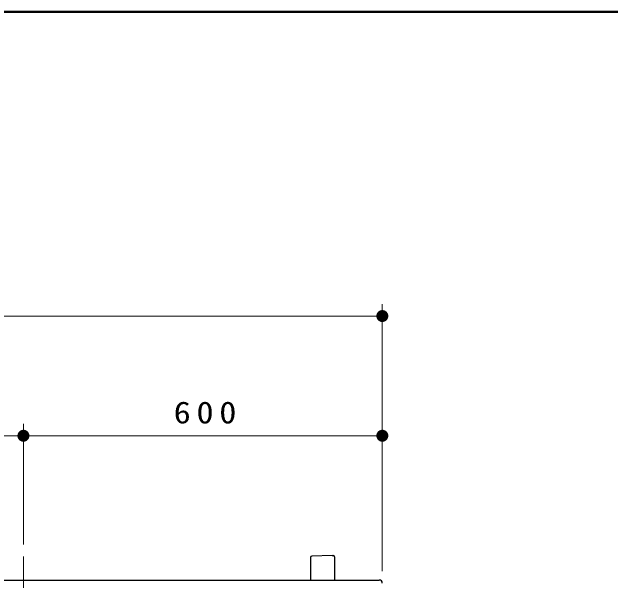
# Model space of a CAD drawing. Units: millimetres on the paper, scale 1:20. Extents: x -365 to 12, y -47 to 257.
# Drawn here: x -240.55 to -190.56, y 209.54 to 257 of the extents above; entities that cross this region are included whole.
import ezdxf

# ---------------------------------------------------------------- set-up
doc = ezdxf.new("R2010")
doc.units = ezdxf.units.MM
doc.linetypes.add('USER2', pattern=[6, 3, -1, 1, -1])
doc.layers.add('LY_1', color=7, linetype='Continuous', lineweight=25)
doc.layers.add('LY_2', color=7, linetype='Continuous', lineweight=13)
doc.styles.add('ＭＳ ゴシック', font='')
doc.styles.get('ＭＳ ゴシック').set_extended_font_data('MS Gothic')

# ---------------------------------------------------------------- blocks, each defined once
blk = doc.blocks.new('filled_dot')
at = {"color": 0, "linetype": 'Continuous', "lineweight": -2, "const_width": 1.25}
blk.add_lwpolyline([(-0.625, 0, 1), (0.625, 0, 1)], format="xyb", close=True, dxfattribs=at)

msp = doc.modelspace()

# ---------------------------------------------------------------- linework, layer by layer
at = {"layer": 'LY_1', "lineweight": 13}
for p, q in [((-209.596, 210.295), (-209.596, 232.598)), ((-299.596, 231.598), (-209.596, 231.598)), ((-239.596, 212.521), (-239.596, 222.598)), ((-209.596, 210.295), (-209.596, 222.598)), ((-269.596, 221.598), (-239.596, 221.598)), ((-239.596, 221.598), (-209.596, 221.598))]:
    msp.add_line(p, q, dxfattribs=at)
at = {"layer": 'LY_1', "linetype": 'USER2', "lineweight": 13}
msp.add_line((-239.596, 211.521), (-239.596, 177.483), dxfattribs=at)
at = {"layer": 'LY_1', "color": 4}
for p, q in [((-213.796, 211.599), (-215.5, 211.531)), ((-213.796, 211.599), (-213.692, 211.595)), ((-213.596, 211.494), (-213.596, 209.545)), ((-215.596, 211.43), (-215.596, 209.545)), ((-299.346, 209.545), (-209.846, 209.545))]:
    msp.add_line(p, q, dxfattribs=at)
for centre, radius, start, end in [((-215.496, 211.43), 0.1, 92.2905, 180), ((-213.696, 211.494), 0.1, 360, 87.7094), ((-209.846, 209.295), 0.25, 0, 90)]:
    msp.add_arc(centre, radius, start, end, dxfattribs=at)
at = {"layer": 'LY_2', "lineweight": 50}
msp.add_line((0, 257), (-365, 257), dxfattribs=at)

# ---------------------------------------------------------------- block references
at = {"layer": 'LY_1', "lineweight": 13, "xscale": 0.4, "yscale": 0.4, "rotation": 180}
for p in [(-209.596, 231.598), (-239.596, 221.598), (-209.596, 221.598)]:
    msp.add_blockref('filled_dot', p, dxfattribs=at)
at = {"layer": 'LY_1', "lineweight": 13, "xscale": 0.4, "yscale": 0.4}
msp.add_blockref('filled_dot', (-239.596, 221.598), dxfattribs=at)

# ---------------------------------------------------------------- texts
at = {"layer": 'LY_1', "insert": (-224.179, 222.598), "char_height": 1.833, "attachment_point": 8, "style": 'ＭＳ ゴシック'}
msp.add_mtext('\\T1.33;\\W1.15;600', dxfattribs=at)

doc.saveas('drawing.dxf')
